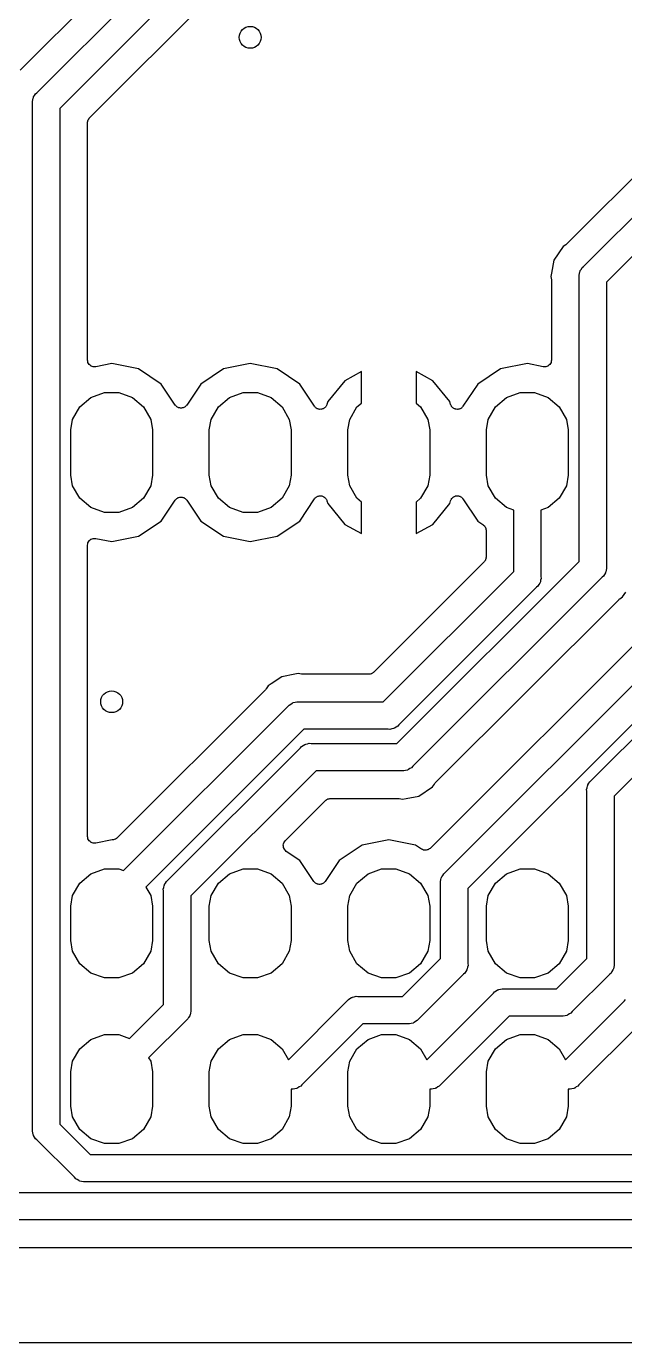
# Model space of a CAD drawing. Extents: x 106 to 188.7, y -135.7 to -88.7.
# Drawn here: x 122.9 to 133.86, y -135.71 to -111.56 of the extents above; entities that cross this region are included whole.
import ezdxf

# ---------------------------------------------------------------- set-up
doc = ezdxf.new("R2010")
doc.units = 0
doc.header["$MEASUREMENT"] = 0
doc.layers.add('BLACK', color=7, linetype='CONTINUOUS')

msp = doc.modelspace()

# ---------------------------------------------------------------- linework, layer by layer
at = {"layer": 'BLACK', "linetype": 'CONTINUOUS'}
for p, q in [((123.09, -112.776), (131.329, -104.537)), ((131.55, -105.024), (123.509, -113.064)), ((124.055, -113.237), (131.564, -105.727)), ((129.235, -105.913), (122.785, -112.363)), ((136.365, -111.991), (132.806, -115.55)), ((133.112, -115.963), (136.91, -112.164)), ((137.329, -112.452), (133.531, -116.251)), ((123.048, -112.826), (123.065, -112.797)), ((123.065, -112.797), (123.09, -112.776)), ((123.007, -112.938), (123.015, -112.906)), ((123.009, -112.971), (123.007, -112.938)), ((123.009, -131.796), (123.009, -112.971)), ((123.015, -112.906), (123.021, -112.874)), ((123.021, -112.874), (123.026, -112.864)), ((123.026, -112.864), (123.029, -112.853)), ((123.029, -112.853), (123.048, -112.826)), ((123.509, -113.064), (123.509, -131.703)), ((124.022, -113.3), (124.025, -113.284)), ((124.025, -113.284), (124.028, -113.279)), ((124.028, -113.279), (124.029, -113.273)), ((124.029, -113.273), (124.039, -113.26)), ((124.039, -113.26), (124.047, -113.246)), ((124.047, -113.246), (124.051, -113.242)), ((124.051, -113.242), (124.055, -113.237)), ((124.017, -113.327), (124.018, -113.322)), ((124.017, -117.681), (124.017, -113.327)), ((124.018, -113.316), (124.022, -113.3)), ((124.018, -113.322), (124.018, -113.316)), ((132.734, -115.601), (132.567, -115.852)), ((132.787, -115.566), (132.734, -115.601)), ((132.796, -115.557), (132.787, -115.566)), ((132.806, -115.55), (132.796, -115.557)), ((132.567, -115.852), (132.52, -116.085)), ((132.52, -116.085), (132.508, -116.147)), ((132.508, -116.147), (132.52, -116.21)), ((132.52, -116.085), (132.52, -116.085)), ((133.028, -116.125), (133.036, -116.093)), ((133.031, -116.158), (133.028, -116.125)), ((133.031, -121.378), (133.031, -116.158)), ((133.036, -116.093), (133.042, -116.061)), ((133.042, -116.061), (133.048, -116.051)), ((133.048, -116.051), (133.051, -116.04)), ((133.051, -116.04), (133.07, -116.013)), ((133.07, -116.013), (133.086, -115.984)), ((133.086, -115.984), (133.112, -115.963)), ((132.52, -116.21), (132.52, -116.222)), ((132.52, -116.222), (132.523, -116.235)), ((132.523, -116.235), (132.523, -117.681)), ((133.531, -116.251), (133.531, -121.471)), ((124.018, -117.682), (124.017, -117.681)), ((124.017, -117.684), (124.018, -117.682)), ((124.021, -117.704), (124.017, -117.684)), ((124.025, -117.724), (124.021, -117.704)), ((124.026, -117.725), (124.025, -117.724)), ((124.026, -117.727), (124.026, -117.725)), ((124.037, -117.744), (124.026, -117.727)), ((124.047, -117.762), (124.037, -117.744)), ((124.048, -117.763), (124.047, -117.762)), ((124.049, -117.765), (124.048, -117.763)), ((124.065, -117.777), (124.049, -117.765)), ((124.081, -117.791), (124.065, -117.777)), ((124.082, -117.791), (124.081, -117.791)), ((124.083, -117.792), (124.082, -117.791)), ((124.103, -117.799), (124.083, -117.792)), ((124.122, -117.806), (124.103, -117.799)), ((124.124, -117.806), (124.122, -117.806)), ((124.125, -117.806), (124.124, -117.806)), ((124.146, -117.806), (124.125, -117.806)), ((124.166, -117.806), (124.146, -117.806)), ((124.168, -117.805), (124.166, -117.806)), ((124.169, -117.805), (124.168, -117.805)), ((124.46, -117.748), (124.169, -117.805)), ((124.951, -117.845), (124.46, -117.748)), ((125.367, -118.123), (124.951, -117.845)), ((126.509, -117.845), (126.093, -118.123)), ((127, -117.748), (126.509, -117.845)), ((127.491, -117.845), (127, -117.748)), ((127.907, -118.123), (127.491, -117.845)), ((131.589, -117.845), (131.173, -118.123)), ((132.08, -117.748), (131.589, -117.845)), ((132.371, -117.805), (132.08, -117.748)), ((132.372, -117.805), (132.371, -117.805)), ((132.374, -117.806), (132.372, -117.805)), ((132.394, -117.806), (132.374, -117.806)), ((132.415, -117.806), (132.394, -117.806)), ((132.416, -117.806), (132.415, -117.806)), ((132.418, -117.806), (132.416, -117.806)), ((132.437, -117.799), (132.418, -117.806)), ((132.457, -117.792), (132.437, -117.799)), ((132.458, -117.791), (132.457, -117.792)), ((132.459, -117.791), (132.458, -117.791)), ((132.475, -117.778), (132.459, -117.791)), ((132.491, -117.765), (132.475, -117.778)), ((132.492, -117.763), (132.491, -117.765)), ((132.493, -117.762), (132.492, -117.763)), ((132.503, -117.745), (132.493, -117.762)), ((132.514, -117.727), (132.503, -117.745)), ((132.515, -117.724), (132.514, -117.725)), ((132.514, -117.725), (132.514, -117.727)), ((132.519, -117.704), (132.515, -117.724)), ((132.523, -117.684), (132.519, -117.704)), ((132.523, -117.681), (132.522, -117.682)), ((132.522, -117.682), (132.523, -117.684)), ((128.733, -118.061), (128.423, -118.443)), ((129.04, -117.894), (128.733, -118.061)), ((129.04, -118.471), (129.04, -117.894)), ((130.347, -118.061), (130.04, -117.894)), ((130.04, -117.894), (130.04, -118.471)), ((130.657, -118.443), (130.347, -118.061)), ((124.079, -118.371), (124.328, -118.28)), ((124.328, -118.28), (124.592, -118.28)), ((124.592, -118.28), (124.841, -118.371)), ((125.624, -118.508), (125.367, -118.123)), ((126.093, -118.123), (125.836, -118.508)), ((126.619, -118.371), (126.868, -118.28)), ((126.868, -118.28), (127.132, -118.28)), ((127.132, -118.28), (127.381, -118.371)), ((128.18, -118.531), (127.907, -118.123)), ((131.173, -118.123), (130.9, -118.531)), ((131.699, -118.371), (131.948, -118.28)), ((131.948, -118.28), (132.212, -118.28)), ((132.212, -118.28), (132.461, -118.371)), ((123.744, -118.77), (123.876, -118.541)), ((123.876, -118.541), (124.079, -118.371)), ((124.841, -118.371), (125.044, -118.541)), ((125.044, -118.541), (125.176, -118.77)), ((125.634, -118.518), (125.624, -118.508)), ((125.642, -118.529), (125.634, -118.518)), ((125.649, -118.534), (125.642, -118.529)), ((125.655, -118.54), (125.649, -118.534)), ((125.667, -118.546), (125.655, -118.54)), ((125.679, -118.554), (125.667, -118.546)), ((125.687, -118.556), (125.679, -118.554)), ((125.694, -118.559), (125.687, -118.556)), ((125.708, -118.561), (125.694, -118.559)), ((125.722, -118.564), (125.708, -118.561)), ((125.73, -118.563), (125.722, -118.564)), ((125.738, -118.564), (125.73, -118.563)), ((125.752, -118.561), (125.738, -118.564)), ((125.766, -118.559), (125.752, -118.561)), ((125.773, -118.556), (125.766, -118.559)), ((125.781, -118.554), (125.773, -118.556)), ((125.793, -118.546), (125.781, -118.554)), ((125.805, -118.54), (125.793, -118.546)), ((125.811, -118.534), (125.805, -118.54)), ((125.818, -118.529), (125.811, -118.534)), ((125.826, -118.518), (125.818, -118.529)), ((125.836, -118.508), (125.826, -118.518)), ((126.284, -118.77), (126.416, -118.541)), ((126.416, -118.541), (126.619, -118.371)), ((127.381, -118.371), (127.584, -118.541)), ((127.584, -118.541), (127.716, -118.77)), ((128.187, -118.539), (128.18, -118.531)), ((128.193, -118.548), (128.187, -118.539)), ((128.203, -118.555), (128.193, -118.548)), ((128.21, -118.563), (128.203, -118.555)), ((128.22, -118.568), (128.21, -118.563)), ((128.229, -118.574), (128.22, -118.568)), ((128.24, -118.578), (128.229, -118.574)), ((128.25, -118.583), (128.24, -118.578)), ((128.261, -118.584), (128.25, -118.583)), ((128.271, -118.587), (128.261, -118.584)), ((128.283, -118.586), (128.271, -118.587)), ((128.294, -118.587), (128.283, -118.586)), ((128.304, -118.585), (128.294, -118.587)), ((128.315, -118.584), (128.304, -118.585)), ((128.326, -118.58), (128.315, -118.584)), ((128.337, -118.577), (128.326, -118.58)), ((128.346, -118.571), (128.337, -118.577)), ((128.356, -118.567), (128.346, -118.571)), ((128.364, -118.559), (128.356, -118.567)), ((128.373, -118.552), (128.364, -118.559)), ((128.38, -118.544), (128.373, -118.552)), ((128.388, -118.536), (128.38, -118.544)), ((128.393, -118.526), (128.388, -118.536)), ((128.399, -118.517), (128.393, -118.526)), ((128.402, -118.506), (128.399, -118.517)), ((128.407, -118.497), (128.402, -118.506)), ((128.423, -118.443), (128.407, -118.497)), ((128.824, -118.77), (128.956, -118.541)), ((128.956, -118.541), (129.04, -118.471)), ((130.04, -118.471), (130.124, -118.541)), ((130.124, -118.541), (130.256, -118.77)), ((130.673, -118.497), (130.657, -118.443)), ((130.678, -118.506), (130.673, -118.497)), ((130.681, -118.517), (130.678, -118.506)), ((130.687, -118.526), (130.681, -118.517)), ((130.692, -118.536), (130.687, -118.526)), ((130.7, -118.544), (130.692, -118.536)), ((130.707, -118.552), (130.7, -118.544)), ((130.716, -118.559), (130.707, -118.552)), ((130.724, -118.567), (130.716, -118.559)), ((130.734, -118.571), (130.724, -118.567)), ((130.743, -118.577), (130.734, -118.571)), ((130.754, -118.58), (130.743, -118.577)), ((130.765, -118.584), (130.754, -118.58)), ((130.776, -118.585), (130.765, -118.584)), ((130.786, -118.587), (130.776, -118.585)), ((130.797, -118.586), (130.786, -118.587)), ((130.809, -118.587), (130.797, -118.586)), ((130.819, -118.584), (130.809, -118.587)), ((130.83, -118.583), (130.819, -118.584)), ((130.84, -118.578), (130.83, -118.583)), ((130.851, -118.574), (130.84, -118.578)), ((130.86, -118.568), (130.851, -118.574)), ((130.87, -118.563), (130.86, -118.568)), ((130.877, -118.555), (130.87, -118.563)), ((130.887, -118.548), (130.877, -118.555)), ((130.893, -118.539), (130.887, -118.548)), ((130.9, -118.531), (130.893, -118.539)), ((131.364, -118.77), (131.496, -118.541)), ((131.496, -118.541), (131.699, -118.371)), ((132.461, -118.371), (132.664, -118.541)), ((132.664, -118.541), (132.796, -118.77)), ((123.709, -118.965), (123.744, -118.77)), ((125.176, -118.77), (125.211, -118.965)), ((126.249, -118.965), (126.284, -118.77)), ((127.716, -118.77), (127.751, -118.965)), ((128.789, -118.965), (128.824, -118.77)), ((130.256, -118.77), (130.291, -118.965)), ((131.329, -118.965), (131.364, -118.77)), ((132.796, -118.77), (132.831, -118.965)), ((123.709, -119.795), (123.709, -118.965)), ((125.211, -118.965), (125.211, -119.795)), ((126.249, -119.795), (126.249, -118.965)), ((127.751, -118.965), (127.751, -119.795)), ((128.789, -119.795), (128.789, -118.965)), ((130.291, -118.965), (130.291, -119.795)), ((131.329, -119.795), (131.329, -118.965)), ((132.831, -118.965), (132.831, -119.795)), ((123.744, -119.99), (123.709, -119.795)), ((125.211, -119.795), (125.176, -119.99)), ((126.284, -119.99), (126.249, -119.795)), ((127.751, -119.795), (127.716, -119.99)), ((128.824, -119.99), (128.789, -119.795)), ((130.291, -119.795), (130.256, -119.99)), ((131.364, -119.99), (131.329, -119.795)), ((132.831, -119.795), (132.796, -119.99)), ((123.876, -120.219), (123.744, -119.99)), ((125.176, -119.99), (125.044, -120.219)), ((126.416, -120.219), (126.284, -119.99)), ((127.716, -119.99), (127.584, -120.219)), ((128.956, -120.219), (128.824, -119.99)), ((130.256, -119.99), (130.124, -120.219)), ((131.496, -120.219), (131.364, -119.99)), ((132.796, -119.99), (132.664, -120.219)), ((124.079, -120.389), (123.876, -120.219)), ((125.044, -120.219), (124.841, -120.389)), ((125.367, -120.637), (125.624, -120.252)), ((125.624, -120.252), (125.634, -120.242)), ((125.634, -120.242), (125.642, -120.231)), ((125.642, -120.231), (125.649, -120.226)), ((125.649, -120.226), (125.655, -120.22)), ((125.655, -120.22), (125.667, -120.214)), ((125.667, -120.214), (125.679, -120.206)), ((125.679, -120.206), (125.687, -120.204)), ((125.687, -120.204), (125.694, -120.201)), ((125.694, -120.201), (125.708, -120.199)), ((125.708, -120.199), (125.722, -120.196)), ((125.722, -120.196), (125.73, -120.197)), ((125.73, -120.197), (125.738, -120.196)), ((125.738, -120.196), (125.752, -120.199)), ((125.752, -120.199), (125.766, -120.201)), ((125.766, -120.201), (125.773, -120.204)), ((125.773, -120.204), (125.781, -120.206)), ((125.781, -120.206), (125.793, -120.214)), ((125.793, -120.214), (125.805, -120.22)), ((125.805, -120.22), (125.811, -120.226)), ((125.811, -120.226), (125.818, -120.231)), ((125.818, -120.231), (125.826, -120.242)), ((125.826, -120.242), (125.836, -120.252)), ((125.836, -120.252), (126.093, -120.637)), ((126.619, -120.389), (126.416, -120.219)), ((127.584, -120.219), (127.381, -120.389)), ((127.907, -120.637), (128.18, -120.229)), ((128.18, -120.229), (128.187, -120.221)), ((128.187, -120.221), (128.193, -120.212)), ((128.193, -120.212), (128.203, -120.205)), ((128.203, -120.205), (128.21, -120.197)), ((128.21, -120.197), (128.22, -120.192)), ((128.22, -120.192), (128.229, -120.186)), ((128.229, -120.186), (128.24, -120.182)), ((128.24, -120.182), (128.25, -120.177)), ((128.25, -120.177), (128.261, -120.176)), ((128.261, -120.176), (128.271, -120.173)), ((128.271, -120.173), (128.283, -120.174)), ((128.283, -120.174), (128.294, -120.173)), ((128.294, -120.173), (128.304, -120.175)), ((128.304, -120.175), (128.315, -120.176)), ((128.315, -120.176), (128.326, -120.18)), ((128.326, -120.18), (128.337, -120.183)), ((128.337, -120.183), (128.346, -120.189)), ((128.346, -120.189), (128.356, -120.193)), ((128.356, -120.193), (128.364, -120.201)), ((128.364, -120.201), (128.373, -120.208)), ((128.373, -120.208), (128.38, -120.216)), ((128.38, -120.216), (128.388, -120.224)), ((128.388, -120.224), (128.393, -120.234)), ((128.393, -120.234), (128.399, -120.243)), ((128.399, -120.243), (128.402, -120.254)), ((128.402, -120.254), (128.407, -120.263)), ((128.407, -120.263), (128.423, -120.317)), ((129.04, -120.289), (128.956, -120.219)), ((129.04, -120.866), (129.04, -120.289)), ((130.124, -120.219), (130.04, -120.289)), ((130.04, -120.289), (130.04, -120.866)), ((130.657, -120.317), (130.673, -120.263)), ((130.673, -120.263), (130.678, -120.253)), ((130.678, -120.253), (130.681, -120.243)), ((130.681, -120.243), (130.687, -120.234)), ((130.687, -120.234), (130.692, -120.224)), ((130.692, -120.224), (130.7, -120.216)), ((130.7, -120.216), (130.707, -120.208)), ((130.707, -120.208), (130.716, -120.201)), ((130.716, -120.201), (130.724, -120.193)), ((130.724, -120.193), (130.734, -120.189)), ((130.734, -120.189), (130.743, -120.183)), ((130.743, -120.183), (130.754, -120.18)), ((130.754, -120.18), (130.765, -120.176)), ((130.765, -120.176), (130.776, -120.175)), ((130.776, -120.175), (130.786, -120.173)), ((130.786, -120.173), (130.797, -120.174)), ((130.797, -120.174), (130.809, -120.173)), ((130.809, -120.173), (130.819, -120.176)), ((130.819, -120.176), (130.83, -120.177)), ((130.83, -120.177), (130.84, -120.182)), ((130.84, -120.182), (130.851, -120.186)), ((130.851, -120.186), (130.86, -120.192)), ((130.86, -120.192), (130.87, -120.197)), ((130.87, -120.197), (130.877, -120.205)), ((130.877, -120.205), (130.887, -120.212)), ((130.887, -120.212), (130.893, -120.221)), ((130.893, -120.221), (130.9, -120.229)), ((130.9, -120.229), (131.173, -120.637)), ((131.699, -120.389), (131.496, -120.219)), ((132.664, -120.219), (132.461, -120.389)), ((124.328, -120.48), (124.079, -120.389)), ((124.592, -120.48), (124.328, -120.48)), ((124.841, -120.389), (124.592, -120.48)), ((126.868, -120.48), (126.619, -120.389)), ((127.132, -120.48), (126.868, -120.48)), ((127.381, -120.389), (127.132, -120.48)), ((128.423, -120.317), (128.733, -120.699)), ((130.347, -120.699), (130.657, -120.317)), ((131.83, -120.437), (131.699, -120.389)), ((131.83, -121.562), (131.83, -120.437)), ((132.461, -120.389), (132.33, -120.437)), ((132.33, -120.437), (132.33, -121.655)), ((133.251, -125.398), (138.18, -120.469)), ((124.951, -120.915), (125.367, -120.637)), ((126.093, -120.637), (126.509, -120.915)), ((127.491, -120.915), (127.907, -120.637)), ((128.733, -120.699), (129.04, -120.866)), ((130.04, -120.866), (130.347, -120.699)), ((131.173, -120.637), (131.266, -120.699)), ((131.266, -120.699), (131.279, -120.711)), ((131.279, -120.711), (131.292, -120.723)), ((131.292, -120.723), (131.294, -120.726)), ((131.294, -120.726), (131.297, -120.729)), ((131.297, -120.729), (131.305, -120.745)), ((131.305, -120.745), (131.314, -120.761)), ((131.314, -120.761), (131.315, -120.765)), ((131.315, -120.765), (131.317, -120.769)), ((131.317, -120.769), (131.319, -120.787)), ((138.599, -120.757), (133.67, -125.686)), ((124.026, -121.033), (124.037, -121.016)), ((124.037, -121.016), (124.047, -120.998)), ((124.047, -120.998), (124.048, -120.997)), ((124.048, -120.997), (124.049, -120.995)), ((124.049, -120.995), (124.065, -120.983)), ((124.065, -120.983), (124.081, -120.969)), ((124.081, -120.969), (124.082, -120.969)), ((124.082, -120.969), (124.083, -120.968)), ((124.083, -120.968), (124.103, -120.961)), ((124.103, -120.961), (124.122, -120.954)), ((124.122, -120.954), (124.124, -120.954)), ((124.124, -120.954), (124.125, -120.954)), ((124.125, -120.954), (124.146, -120.954)), ((124.146, -120.954), (124.166, -120.954)), ((124.166, -120.954), (124.168, -120.955)), ((124.168, -120.955), (124.169, -120.955)), ((124.169, -120.955), (124.46, -121.012)), ((124.46, -121.012), (124.951, -120.915)), ((126.509, -120.915), (127, -121.012)), ((127, -121.012), (127.491, -120.915)), ((131.319, -120.787), (131.322, -120.804)), ((131.322, -120.804), (131.322, -121.299)), ((124.017, -121.076), (124.021, -121.056)), ((124.018, -121.078), (124.017, -121.076)), ((124.017, -121.079), (124.018, -121.078)), ((124.017, -126.421), (124.017, -121.079)), ((124.021, -121.056), (124.025, -121.036)), ((124.025, -121.036), (124.026, -121.035)), ((124.026, -121.035), (124.026, -121.033)), ((131.285, -121.389), (129.263, -123.411)), ((129.69, -124.718), (133.031, -121.378)), ((131.288, -121.385), (131.285, -121.389)), ((131.292, -121.381), (131.288, -121.385)), ((131.301, -121.367), (131.292, -121.381)), ((131.31, -121.353), (131.301, -121.367)), ((131.312, -121.348), (131.31, -121.353)), ((131.314, -121.343), (131.312, -121.348)), ((131.317, -121.327), (131.314, -121.343)), ((131.322, -121.31), (131.317, -121.327)), ((131.322, -121.299), (131.321, -121.305)), ((131.321, -121.305), (131.322, -121.31)), ((133.531, -121.471), (133.533, -121.504)), ((129.436, -123.956), (131.83, -121.562)), ((133.45, -121.666), (129.978, -125.137)), ((132.324, -121.72), (132.319, -121.753)), ((132.333, -121.688), (132.324, -121.72)), ((132.33, -121.655), (132.333, -121.688)), ((133.475, -121.645), (133.45, -121.666)), ((133.492, -121.616), (133.475, -121.645)), ((133.511, -121.589), (133.492, -121.616)), ((133.514, -121.578), (133.511, -121.589)), ((133.519, -121.568), (133.514, -121.578)), ((133.525, -121.536), (133.519, -121.568)), ((133.533, -121.504), (133.525, -121.536)), ((132.249, -121.85), (129.724, -124.375)), ((135.108, -121.833), (130.299, -126.642)), ((132.274, -121.829), (132.249, -121.85)), ((132.291, -121.8), (132.274, -121.829)), ((132.31, -121.773), (132.291, -121.8)), ((132.313, -121.762), (132.31, -121.773)), ((132.319, -121.753), (132.313, -121.762)), ((133.827, -122.028), (133.885, -121.941)), ((130.392, -125.442), (133.755, -122.079)), ((130.571, -127.088), (135.653, -122.007)), ((133.755, -122.079), (133.765, -122.072)), ((133.765, -122.072), (133.774, -122.063)), ((133.774, -122.063), (133.827, -122.028)), ((136.072, -122.295), (130.99, -127.376)), ((129.241, -123.427), (129.227, -123.436)), ((129.255, -123.418), (129.241, -123.427)), ((129.259, -123.414), (129.255, -123.418)), ((129.263, -123.411), (129.259, -123.414)), ((127.33, -123.66), (127.295, -123.712)), ((127.383, -123.624), (127.33, -123.66)), ((127.578, -123.494), (127.383, -123.624)), ((127.581, -123.492), (127.578, -123.494)), ((127.578, -123.494), (127.578, -123.494)), ((127.815, -123.446), (127.581, -123.492)), ((127.877, -123.433), (127.815, -123.446)), ((127.815, -123.446), (127.815, -123.446)), ((127.939, -123.446), (127.877, -123.433)), ((127.952, -123.446), (127.939, -123.446)), ((127.964, -123.448), (127.952, -123.446)), ((129.173, -123.448), (127.964, -123.448)), ((129.179, -123.447), (129.173, -123.448)), ((129.184, -123.448), (129.179, -123.447)), ((129.201, -123.443), (129.184, -123.448)), ((129.217, -123.44), (129.201, -123.443)), ((129.222, -123.438), (129.217, -123.44)), ((129.227, -123.436), (129.222, -123.438)), ((127.279, -123.732), (124.561, -126.45)), ((127.287, -123.721), (127.279, -123.732)), ((127.295, -123.712), (127.287, -123.721)), ((124.678, -127.051), (127.692, -124.037)), ((127.692, -124.037), (127.714, -124.012)), ((127.714, -124.012), (127.743, -123.995)), ((127.743, -123.995), (127.77, -123.976)), ((127.77, -123.976), (127.78, -123.973)), ((127.78, -123.973), (127.79, -123.967)), ((127.79, -123.967), (127.823, -123.962)), ((127.823, -123.962), (127.855, -123.953)), ((127.855, -123.953), (127.888, -123.956)), ((127.888, -123.956), (129.436, -123.956)), ((129.724, -124.375), (129.703, -124.4)), ((127.981, -124.456), (125.085, -127.352)), ((129.529, -124.456), (127.981, -124.456)), ((129.562, -124.459), (129.529, -124.456)), ((129.594, -124.45), (129.562, -124.459)), ((129.627, -124.445), (129.594, -124.45)), ((129.636, -124.439), (129.627, -124.445)), ((129.647, -124.436), (129.636, -124.439)), ((129.674, -124.417), (129.647, -124.436)), ((129.703, -124.4), (129.674, -124.417)), ((125.491, -127.228), (127.92, -124.799)), ((127.92, -124.799), (127.942, -124.774)), ((127.942, -124.774), (127.97, -124.757)), ((127.97, -124.757), (127.998, -124.738)), ((127.998, -124.738), (128.008, -124.735)), ((128.008, -124.735), (128.018, -124.729)), ((128.018, -124.729), (128.051, -124.724)), ((128.051, -124.724), (128.083, -124.715)), ((128.083, -124.715), (128.116, -124.718)), ((128.116, -124.718), (129.69, -124.718)), ((128.208, -125.218), (125.91, -127.516)), ((129.783, -125.218), (128.208, -125.218)), ((129.816, -125.221), (129.783, -125.218)), ((129.848, -125.212), (129.816, -125.221)), ((129.881, -125.207), (129.848, -125.212)), ((129.89, -125.201), (129.881, -125.207)), ((129.901, -125.198), (129.89, -125.201)), ((129.928, -125.179), (129.901, -125.198)), ((129.957, -125.162), (129.928, -125.179)), ((129.978, -125.137), (129.957, -125.162)), ((130.09, -125.682), (130.34, -125.514)), ((130.34, -125.514), (130.376, -125.462)), ((130.376, -125.462), (130.384, -125.453)), ((130.384, -125.453), (130.392, -125.442)), ((133.167, -125.561), (133.176, -125.529)), ((133.17, -125.594), (133.167, -125.561)), ((133.17, -128.664), (133.17, -125.594)), ((133.176, -125.529), (133.181, -125.496)), ((133.181, -125.496), (133.187, -125.486)), ((133.187, -125.486), (133.19, -125.476)), ((133.19, -125.476), (133.209, -125.448)), ((133.209, -125.448), (133.226, -125.42)), ((133.226, -125.42), (133.251, -125.398)), ((127.642, -126.503), (128.382, -125.763)), ((128.382, -125.763), (128.386, -125.76)), ((128.386, -125.76), (128.39, -125.756)), ((128.39, -125.756), (128.404, -125.747)), ((128.404, -125.747), (128.418, -125.738)), ((128.418, -125.738), (128.423, -125.736)), ((128.423, -125.736), (128.428, -125.734)), ((128.428, -125.734), (128.444, -125.731)), ((128.444, -125.731), (128.46, -125.726)), ((128.46, -125.726), (128.466, -125.727)), ((128.466, -125.727), (128.472, -125.726)), ((128.472, -125.726), (129.707, -125.726)), ((129.707, -125.726), (129.719, -125.728)), ((129.719, -125.728), (129.732, -125.728)), ((129.732, -125.728), (129.794, -125.741)), ((129.794, -125.741), (129.856, -125.728)), ((129.856, -125.728), (130.09, -125.682)), ((129.856, -125.728), (129.856, -125.728)), ((133.67, -125.686), (133.67, -128.756)), ((124.018, -126.422), (124.017, -126.421)), ((124.017, -126.423), (124.018, -126.422)), ((124.021, -126.444), (124.017, -126.423)), ((124.025, -126.464), (124.021, -126.444)), ((124.026, -126.465), (124.025, -126.464)), ((124.026, -126.467), (124.026, -126.465)), ((124.037, -126.484), (124.026, -126.467)), ((124.047, -126.502), (124.037, -126.484)), ((124.048, -126.503), (124.047, -126.502)), ((124.049, -126.504), (124.048, -126.503)), ((124.065, -126.517), (124.049, -126.504)), ((124.081, -126.531), (124.065, -126.517)), ((124.082, -126.531), (124.081, -126.531)), ((124.083, -126.532), (124.082, -126.531)), ((124.103, -126.539), (124.083, -126.532)), ((124.122, -126.546), (124.103, -126.539)), ((124.124, -126.546), (124.122, -126.546)), ((124.125, -126.546), (124.124, -126.546)), ((124.146, -126.546), (124.125, -126.546)), ((124.166, -126.546), (124.146, -126.546)), ((124.168, -126.545), (124.166, -126.546)), ((124.169, -126.545), (124.168, -126.545)), ((124.469, -126.485), (124.169, -126.545)), ((124.482, -126.487), (124.469, -126.485)), ((124.486, -126.486), (124.482, -126.487)), ((124.491, -126.486), (124.486, -126.486)), ((124.508, -126.48), (124.491, -126.486)), ((124.525, -126.475), (124.508, -126.48)), ((124.528, -126.473), (124.525, -126.475)), ((124.532, -126.471), (124.528, -126.473)), ((124.546, -126.46), (124.532, -126.471)), ((124.561, -126.45), (124.546, -126.46)), ((127.605, -126.582), (127.61, -126.562)), ((127.61, -126.562), (127.615, -126.542)), ((127.615, -126.542), (127.616, -126.541)), ((127.616, -126.539), (127.628, -126.522)), ((127.616, -126.541), (127.616, -126.539)), ((127.628, -126.522), (127.64, -126.505)), ((127.64, -126.505), (127.641, -126.504)), ((127.641, -126.504), (127.642, -126.503)), ((129.54, -126.487), (129.049, -126.585)), ((130.031, -126.585), (129.54, -126.487)), ((127.605, -126.583), (127.605, -126.582)), ((127.605, -126.585), (127.605, -126.583)), ((127.607, -126.605), (127.605, -126.585)), ((127.609, -126.626), (127.607, -126.605)), ((127.609, -126.627), (127.609, -126.626)), ((127.61, -126.629), (127.609, -126.627)), ((127.619, -126.647), (127.61, -126.629)), ((127.627, -126.666), (127.619, -126.647)), ((127.628, -126.667), (127.627, -126.666)), ((127.629, -126.668), (127.628, -126.667)), ((127.644, -126.682), (127.629, -126.668)), ((127.659, -126.697), (127.644, -126.682)), ((127.66, -126.698), (127.659, -126.697)), ((127.661, -126.699), (127.66, -126.698)), ((127.907, -126.863), (127.661, -126.699)), ((129.049, -126.585), (128.633, -126.863)), ((130.139, -126.657), (130.031, -126.585)), ((130.158, -126.666), (130.139, -126.657)), ((130.177, -126.674), (130.158, -126.666)), ((130.178, -126.675), (130.177, -126.674)), ((130.179, -126.675), (130.178, -126.675)), ((130.2, -126.676), (130.179, -126.675)), ((130.221, -126.678), (130.2, -126.676)), ((130.222, -126.678), (130.221, -126.678)), ((130.223, -126.678), (130.222, -126.678)), ((130.243, -126.672), (130.223, -126.678)), ((130.263, -126.667), (130.243, -126.672)), ((130.264, -126.666), (130.263, -126.667)), ((130.266, -126.666), (130.264, -126.666)), ((130.282, -126.653), (130.266, -126.666)), ((130.299, -126.642), (130.282, -126.653)), ((124.079, -127.11), (124.328, -127.02)), ((124.328, -127.02), (124.592, -127.02)), ((124.592, -127.02), (124.678, -127.051)), ((126.619, -127.11), (126.868, -127.02)), ((126.868, -127.02), (127.132, -127.02)), ((127.132, -127.02), (127.381, -127.11)), ((128.164, -127.248), (127.907, -126.863)), ((128.633, -126.863), (128.376, -127.248)), ((129.159, -127.11), (129.408, -127.02)), ((129.408, -127.02), (129.672, -127.02)), ((129.672, -127.02), (129.921, -127.11)), ((131.699, -127.11), (131.948, -127.02)), ((131.948, -127.02), (132.212, -127.02)), ((132.212, -127.02), (132.461, -127.11)), ((123.744, -127.51), (123.877, -127.28)), ((123.877, -127.28), (124.079, -127.11)), ((125.43, -127.306), (125.449, -127.278)), ((125.449, -127.278), (125.466, -127.25)), ((125.466, -127.25), (125.491, -127.228)), ((126.284, -127.51), (126.417, -127.28)), ((126.417, -127.28), (126.619, -127.11)), ((127.381, -127.11), (127.583, -127.28)), ((127.583, -127.28), (127.716, -127.51)), ((128.174, -127.258), (128.164, -127.248)), ((128.182, -127.269), (128.174, -127.258)), ((128.189, -127.274), (128.182, -127.269)), ((128.195, -127.28), (128.189, -127.274)), ((128.207, -127.286), (128.195, -127.28)), ((128.219, -127.294), (128.207, -127.286)), ((128.227, -127.296), (128.219, -127.294)), ((128.234, -127.3), (128.227, -127.296)), ((128.313, -127.296), (128.306, -127.3)), ((128.321, -127.294), (128.313, -127.296)), ((128.333, -127.286), (128.321, -127.294)), ((128.345, -127.28), (128.333, -127.286)), ((128.351, -127.274), (128.345, -127.28)), ((128.358, -127.269), (128.351, -127.274)), ((128.366, -127.258), (128.358, -127.269)), ((128.376, -127.248), (128.366, -127.258)), ((128.824, -127.51), (128.957, -127.28)), ((128.957, -127.28), (129.159, -127.11)), ((129.921, -127.11), (130.123, -127.28)), ((130.123, -127.28), (130.256, -127.51)), ((130.487, -127.251), (130.496, -127.219)), ((130.49, -127.284), (130.487, -127.251)), ((130.49, -128.664), (130.49, -127.284)), ((130.496, -127.219), (130.501, -127.186)), ((130.501, -127.186), (130.507, -127.176)), ((130.507, -127.176), (130.51, -127.166)), ((130.51, -127.166), (130.529, -127.138)), ((130.529, -127.138), (130.546, -127.11)), ((130.546, -127.11), (130.571, -127.088)), ((131.364, -127.51), (131.497, -127.28)), ((131.497, -127.28), (131.699, -127.11)), ((132.461, -127.11), (132.663, -127.28)), ((132.663, -127.28), (132.796, -127.51)), ((123.71, -127.704), (123.744, -127.51)), ((125.085, -127.352), (125.176, -127.51)), ((125.176, -127.51), (125.21, -127.704)), ((125.407, -127.391), (125.416, -127.359)), ((125.41, -127.424), (125.407, -127.391)), ((125.41, -129.506), (125.41, -127.424)), ((125.416, -127.359), (125.421, -127.326)), ((125.421, -127.326), (125.427, -127.316)), ((125.427, -127.316), (125.43, -127.306)), ((125.91, -127.516), (125.91, -129.599)), ((126.25, -127.704), (126.284, -127.51)), ((127.716, -127.51), (127.75, -127.704)), ((128.248, -127.301), (128.234, -127.3)), ((128.262, -127.304), (128.248, -127.301)), ((128.27, -127.304), (128.262, -127.304)), ((128.278, -127.304), (128.27, -127.304)), ((128.292, -127.301), (128.278, -127.304)), ((128.306, -127.3), (128.292, -127.301)), ((128.79, -127.704), (128.824, -127.51)), ((130.256, -127.51), (130.29, -127.704)), ((130.99, -127.376), (130.99, -128.756)), ((131.33, -127.704), (131.364, -127.51)), ((132.796, -127.51), (132.83, -127.704)), ((123.71, -128.336), (123.71, -127.704)), ((125.21, -127.704), (125.21, -128.336)), ((126.25, -128.336), (126.25, -127.704)), ((127.75, -127.704), (127.75, -128.336)), ((128.79, -128.336), (128.79, -127.704)), ((130.29, -127.704), (130.29, -128.336)), ((131.33, -128.336), (131.33, -127.704)), ((132.83, -127.704), (132.83, -128.336)), ((123.744, -128.53), (123.71, -128.336)), ((125.21, -128.336), (125.176, -128.53)), ((126.284, -128.53), (126.25, -128.336)), ((127.75, -128.336), (127.716, -128.53)), ((128.824, -128.53), (128.79, -128.336)), ((130.29, -128.336), (130.256, -128.53)), ((131.364, -128.53), (131.33, -128.336)), ((132.83, -128.336), (132.796, -128.53)), ((123.877, -128.76), (123.744, -128.53)), ((125.176, -128.53), (125.043, -128.76)), ((126.417, -128.76), (126.284, -128.53)), ((127.716, -128.53), (127.583, -128.76)), ((128.957, -128.76), (128.824, -128.53)), ((129.794, -129.36), (130.49, -128.664)), ((130.256, -128.53), (130.123, -128.76)), ((131.497, -128.76), (131.364, -128.53)), ((132.613, -129.22), (133.17, -128.664)), ((132.796, -128.53), (132.663, -128.76)), ((124.079, -128.93), (123.877, -128.76)), ((124.328, -129.02), (124.079, -128.93)), ((124.841, -128.93), (124.592, -129.02)), ((125.043, -128.76), (124.841, -128.93)), ((126.619, -128.93), (126.417, -128.76)), ((126.868, -129.02), (126.619, -128.93)), ((127.381, -128.93), (127.132, -129.02)), ((127.583, -128.76), (127.381, -128.93)), ((129.159, -128.93), (128.957, -128.76)), ((129.408, -129.02), (129.159, -128.93)), ((129.921, -128.93), (129.672, -129.02)), ((130.123, -128.76), (129.921, -128.93)), ((130.909, -128.952), (130.082, -129.779)), ((130.934, -128.93), (130.909, -128.952)), ((130.951, -128.902), (130.934, -128.93)), ((130.97, -128.874), (130.951, -128.902)), ((130.973, -128.864), (130.97, -128.874)), ((130.979, -128.854), (130.973, -128.864)), ((130.984, -128.821), (130.979, -128.854)), ((130.993, -128.789), (130.984, -128.821)), ((130.99, -128.756), (130.993, -128.789)), ((131.699, -128.93), (131.497, -128.76)), ((131.948, -129.02), (131.699, -128.93)), ((132.461, -128.93), (132.212, -129.02)), ((132.663, -128.76), (132.461, -128.93)), ((133.589, -128.952), (132.902, -129.639)), ((133.614, -128.93), (133.589, -128.952)), ((133.631, -128.902), (133.614, -128.93)), ((133.65, -128.874), (133.631, -128.902)), ((133.653, -128.864), (133.65, -128.874)), ((133.659, -128.854), (133.653, -128.864)), ((133.664, -128.821), (133.659, -128.854)), ((133.673, -128.789), (133.664, -128.821)), ((133.67, -128.756), (133.673, -128.789)), ((124.592, -129.02), (124.328, -129.02)), ((127.132, -129.02), (126.868, -129.02)), ((129.672, -129.02), (129.408, -129.02)), ((131.555, -129.231), (131.588, -129.226)), ((131.588, -129.226), (131.62, -129.217)), ((131.62, -129.217), (131.653, -129.22)), ((131.653, -129.22), (132.613, -129.22)), ((132.212, -129.02), (131.948, -129.02)), ((127.699, -130.52), (128.778, -129.441)), ((128.778, -129.441), (128.799, -129.416)), ((128.799, -129.416), (128.828, -129.399)), ((128.828, -129.399), (128.855, -129.38)), ((128.855, -129.38), (128.866, -129.377)), ((128.866, -129.377), (128.875, -129.371)), ((128.875, -129.371), (128.908, -129.366)), ((128.908, -129.366), (128.94, -129.357)), ((128.94, -129.357), (128.973, -129.36)), ((128.973, -129.36), (129.794, -129.36)), ((130.239, -130.52), (131.457, -129.301)), ((131.457, -129.301), (131.479, -129.276)), ((131.479, -129.276), (131.508, -129.259)), ((131.508, -129.259), (131.535, -129.24)), ((131.535, -129.24), (131.545, -129.237)), ((131.545, -129.237), (131.555, -129.231)), ((132.779, -130.52), (133.858, -129.441)), ((133.858, -129.441), (133.879, -129.416)), ((124.786, -130.131), (125.41, -129.506)), ((125.893, -129.706), (125.89, -129.717)), ((125.899, -129.697), (125.893, -129.706)), ((125.904, -129.664), (125.899, -129.697)), ((125.913, -129.632), (125.904, -129.664)), ((125.91, -129.599), (125.913, -129.632)), ((132.804, -129.709), (132.771, -129.714)), ((132.814, -129.703), (132.804, -129.709)), ((132.824, -129.7), (132.814, -129.703)), ((132.851, -129.681), (132.824, -129.7)), ((132.88, -129.664), (132.851, -129.681)), ((132.902, -129.639), (132.88, -129.664)), ((125.829, -129.794), (125.138, -130.485)), ((125.854, -129.773), (125.829, -129.794)), ((125.871, -129.744), (125.854, -129.773)), ((125.89, -129.717), (125.871, -129.744)), ((129.066, -129.86), (127.946, -130.979)), ((129.886, -129.86), (129.066, -129.86)), ((129.919, -129.863), (129.886, -129.86)), ((129.951, -129.854), (129.919, -129.863)), ((129.984, -129.849), (129.951, -129.854)), ((129.994, -129.843), (129.984, -129.849)), ((130.004, -129.84), (129.994, -129.843)), ((130.032, -129.821), (130.004, -129.84)), ((130.06, -129.804), (130.032, -129.821)), ((130.082, -129.779), (130.06, -129.804)), ((131.746, -129.72), (130.486, -130.979)), ((132.706, -129.72), (131.746, -129.72)), ((132.739, -129.723), (132.706, -129.72)), ((132.771, -129.714), (132.739, -129.723)), ((134.146, -129.86), (133.026, -130.979)), ((123.877, -130.32), (124.079, -130.15)), ((124.079, -130.15), (124.328, -130.06)), ((124.328, -130.06), (124.592, -130.06)), ((124.592, -130.06), (124.786, -130.131)), ((126.417, -130.32), (126.619, -130.15)), ((126.619, -130.15), (126.868, -130.06)), ((126.868, -130.06), (127.132, -130.06)), ((127.132, -130.06), (127.381, -130.15)), ((127.381, -130.15), (127.583, -130.32)), ((128.957, -130.32), (129.159, -130.15)), ((129.159, -130.15), (129.408, -130.06)), ((129.408, -130.06), (129.672, -130.06)), ((129.672, -130.06), (129.921, -130.15)), ((129.921, -130.15), (130.123, -130.32)), ((131.497, -130.32), (131.699, -130.15)), ((131.699, -130.15), (131.948, -130.06)), ((131.948, -130.06), (132.212, -130.06)), ((132.212, -130.06), (132.461, -130.15)), ((132.461, -130.15), (132.663, -130.32)), ((123.744, -130.55), (123.877, -130.32)), ((126.284, -130.55), (126.417, -130.32)), ((127.583, -130.32), (127.699, -130.52)), ((128.824, -130.55), (128.957, -130.32)), ((130.123, -130.32), (130.239, -130.52)), ((131.364, -130.55), (131.497, -130.32)), ((132.663, -130.32), (132.779, -130.52)), ((123.71, -130.744), (123.744, -130.55)), ((125.138, -130.485), (125.176, -130.55)), ((125.176, -130.55), (125.21, -130.744)), ((126.25, -130.744), (126.284, -130.55)), ((128.79, -130.744), (128.824, -130.55)), ((131.33, -130.744), (131.364, -130.55)), ((123.71, -131.376), (123.71, -130.744)), ((125.21, -130.744), (125.21, -131.376)), ((126.25, -131.376), (126.25, -130.744)), ((128.79, -131.376), (128.79, -130.744)), ((131.33, -131.376), (131.33, -130.744)), ((127.751, -131.06), (127.75, -131.06)), ((127.75, -131.06), (127.75, -131.376)), ((127.784, -131.063), (127.751, -131.06)), ((127.816, -131.054), (127.784, -131.063)), ((127.849, -131.049), (127.816, -131.054)), ((127.858, -131.043), (127.849, -131.049)), ((127.869, -131.04), (127.858, -131.043)), ((127.896, -131.021), (127.869, -131.04)), ((127.925, -131.004), (127.896, -131.021)), ((127.946, -130.979), (127.925, -131.004)), ((130.291, -131.06), (130.29, -131.06)), ((130.29, -131.06), (130.29, -131.376)), ((130.324, -131.063), (130.291, -131.06)), ((130.356, -131.054), (130.324, -131.063)), ((130.389, -131.049), (130.356, -131.054)), ((130.398, -131.043), (130.389, -131.049)), ((130.409, -131.04), (130.398, -131.043)), ((130.436, -131.021), (130.409, -131.04)), ((130.465, -131.004), (130.436, -131.021)), ((130.486, -130.979), (130.465, -131.004)), ((132.831, -131.06), (132.83, -131.06)), ((132.83, -131.06), (132.83, -131.376)), ((132.864, -131.063), (132.831, -131.06)), ((132.896, -131.054), (132.864, -131.063)), ((132.929, -131.049), (132.896, -131.054)), ((132.938, -131.043), (132.929, -131.049)), ((132.949, -131.04), (132.938, -131.043)), ((132.976, -131.021), (132.949, -131.04)), ((133.005, -131.004), (132.976, -131.021)), ((133.026, -130.979), (133.005, -131.004)), ((123.744, -131.57), (123.71, -131.376)), ((125.21, -131.376), (125.176, -131.57)), ((126.284, -131.57), (126.25, -131.376)), ((127.75, -131.376), (127.716, -131.57)), ((128.824, -131.57), (128.79, -131.376)), ((130.29, -131.376), (130.256, -131.57)), ((131.364, -131.57), (131.33, -131.376)), ((132.83, -131.376), (132.796, -131.57)), ((123.877, -131.8), (123.744, -131.57)), ((125.176, -131.57), (125.043, -131.8)), ((126.417, -131.8), (126.284, -131.57)), ((127.716, -131.57), (127.583, -131.8)), ((128.957, -131.8), (128.824, -131.57)), ((130.256, -131.57), (130.123, -131.8)), ((131.497, -131.8), (131.364, -131.57)), ((132.796, -131.57), (132.663, -131.8)), ((123.007, -131.829), (123.009, -131.796)), ((123.015, -131.861), (123.007, -131.829)), ((123.021, -131.893), (123.015, -131.861)), ((123.509, -131.703), (124.066, -132.26)), ((124.079, -131.97), (123.877, -131.8)), ((125.043, -131.8), (124.841, -131.97)), ((126.619, -131.97), (126.417, -131.8)), ((127.583, -131.8), (127.381, -131.97)), ((129.159, -131.97), (128.957, -131.8)), ((130.123, -131.8), (129.921, -131.97)), ((131.699, -131.97), (131.497, -131.8)), ((132.663, -131.8), (132.461, -131.97)), ((123.026, -131.903), (123.021, -131.893)), ((123.029, -131.914), (123.026, -131.903)), ((123.048, -131.941), (123.029, -131.914)), ((123.065, -131.97), (123.048, -131.941)), ((123.09, -131.991), (123.065, -131.97)), ((123.778, -132.679), (123.09, -131.991)), ((124.328, -132.06), (124.079, -131.97)), ((124.592, -132.06), (124.328, -132.06)), ((124.841, -131.97), (124.592, -132.06)), ((126.868, -132.06), (126.619, -131.97)), ((127.132, -132.06), (126.868, -132.06)), ((127.381, -131.97), (127.132, -132.06)), ((129.408, -132.06), (129.159, -131.97)), ((129.672, -132.06), (129.408, -132.06)), ((129.921, -131.97), (129.672, -132.06)), ((131.948, -132.06), (131.699, -131.97)), ((132.212, -132.06), (131.948, -132.06)), ((132.461, -131.97), (132.212, -132.06)), ((124.066, -132.26), (135.356, -132.26)), ((123.8, -132.704), (123.778, -132.679)), ((123.828, -132.721), (123.8, -132.704)), ((123.856, -132.74), (123.828, -132.721)), ((123.866, -132.743), (123.856, -132.74)), ((123.876, -132.749), (123.866, -132.743)), ((123.909, -132.754), (123.876, -132.749)), ((123.941, -132.763), (123.909, -132.754)), ((123.974, -132.76), (123.941, -132.763)), ((135.449, -132.76), (123.974, -132.76)), ((122.227, -132.96), (141.933, -132.96)), ((142.026, -133.46), (122.134, -133.46)), ((122.21, -133.968), (141.95, -133.968)), ((187.93, -135.713), (106.74, -135.713))]:
    msp.add_line(p, q, dxfattribs=at)
at = {"layer": 'BLACK'}
for centre in [(127, -111.76), (124.46, -123.952)]:
    msp.add_circle(centre, 0.2, dxfattribs=at)

doc.saveas('drawing.dxf')
